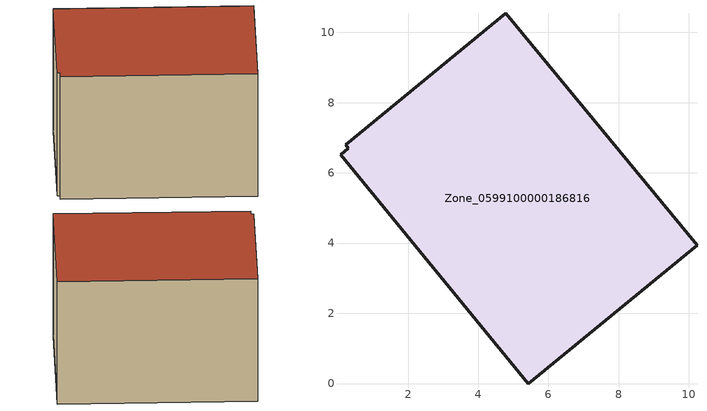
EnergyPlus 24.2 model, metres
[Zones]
Zone_0599100000186816
 floor ground (C_G): 0.08,6.52 0.3,6.7 0.23,6.79 4.79,10.54 10.23,3.94 5.42,0 z3.1
 wall outside (C_F): 5.42,0 10.23,3.94 4.79,10.54 0.23,6.79 0.3,6.7 0.08,6.52 5.42,0 z3.1:9.01
 roof outside (C_R): 0.3,6.7 0.08,6.52 5.42,0 10.23,3.94 4.79,10.54 0.23,6.79 z9.01
[BUILDING]
Pand.0599100000186816: North Axis=0; Terrain=City; Loads Convergence Tolerance Value=0.04; Temperature Convergence Tolerance Value=0.4; Solar Distribution=FullExterior; Maximum Number of Warmup Days=25; Minimum Number of Warmup Days=1
[Site:Location]
Rotterdam.The.Hague.AP_ZH_NLD Design_Conditions: Latitude=51.96; Longitude=4.45; Time Zone=1; Elevation=-4.5
[SITE:GROUNDTEMPERATURE:BUILDINGSURFACE]
18, 18, 18, 18, 18, 18, 18, 18, 18, 18, 18, 18
[MATERIAL] Thermal Absorptance=0.9; Solar Absorptance=0.7; Visible Absorptance=0.7
Name | Roughness | Thickness | Conductivity | Density | Specific Heat
G.TC.1946-1964 | MediumSmooth | 0.15 | 1 | 540 | 1210
F.TC.1946-1964 | Rough | 0.3 | 0.857143 | 1920 | 840
R.TC.1946-1964 | MediumRough | 0.2 | 0.235294 | 1500 | 1000
[CONSTRUCTION]
C_G: G.TC.1946-1964
C_F: F.TC.1946-1964
C_R: R.TC.1946-1964
[ZONE]
Zone_0599100000186816: Type=1; Multiplier=1; Ceiling Height=Autocalculate; Volume=Autocalculate; Floor Area=autocalculate; Part of Total Floor Area=Yes
[ZONEINFILTRATION:DESIGNFLOWRATE]
Infil_Zone_0599100000186816: Zone or ZoneList or Space or SpaceList=Zone_0599100000186816; Schedule=AlwaysOn; Design Flow Rate Calculation Method=Flow/Area; Flow Rate per Floor Area=0.003; Constant Term Coefficient=1; Temperature Term Coefficient=0; Velocity Term Coefficient=0; Velocity Squared Term Coefficient=0
[HVACTEMPLATE:ZONE:IDEALLOADSAIRSYSTEM]
Zone_0599100000186816: Maximum Heating Supply Air Temperature=50; Minimum Cooling Supply Air Temperature=13; Maximum Heating Supply Air Humidity Ratio=0.0156; Minimum Cooling Supply Air Humidity Ratio=0.0077; Heating Limit=NoLimit; Cooling Limit=NoLimit; Dehumidification Control Type=ConstantSensibleHeatRatio; Cooling Sensible Heat Ratio=0.7; Dehumidification Setpoint=60; Humidification Control Type=None; Humidification Setpoint=30; Outdoor Air Method=None; Outdoor Air Flow Rate per Person=0.00944; Outdoor Air Flow Rate per Zone Floor Area=0; Outdoor Air Flow Rate per Zone=0; Demand Controlled Ventilation Type=None; Outdoor Air Economizer Type=NoEconomizer; Heat Recovery Type=None; Sensible Heat Recovery Effectiveness=0.7; Latent Heat Recovery Effectiveness=0.65
[ZONECONTROL:THERMOSTAT]
ThermostatControl_Zone_0599100000186816: Zone or ZoneList=Zone_0599100000186816; Control Type Schedule=DualSetpointControlType; Control 1=Thermostat_Zone_0599100000186816; Temperature Difference Between Cutout And Setpoint=0
[THERMOSTATSETPOINT:DUALSETPOINT]
Thermostat_Zone_0599100000186816: Heating Setpoint Temperature Schedule=HeatingSetpoint_Zone_0599100000186816; Cooling Setpoint Temperature Schedule=CoolingSetpoint_Zone_0599100000186816
[SCHEDULE:COMPACT]
HeatingSetpoint_Zone_0599100000186816: Through: 12/31, For: AllDays, Until: 24:00, 21
CoolingSetpoint_Zone_0599100000186816: Through: 12/31, For: AllDays, Until: 24:00, 24
DualSetpointControlType: Through: 12/31, For: AllDays, Until: 24:00, 4
AlwaysOn: Through: 12/31, For: AllDays, Until: 24:00, 1
